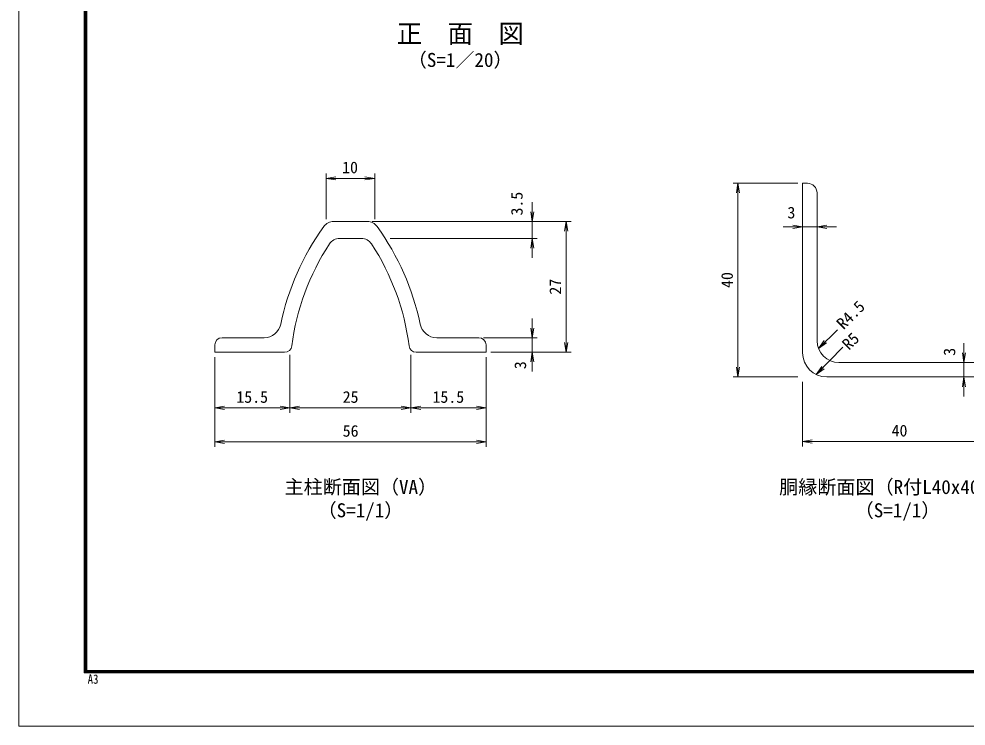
# Model space of a CAD drawing. Units: millimetres, scale not verified. Extents: x -4200 to 4200, y -2970 to 2970.
# Drawn here: x -4200 to -289, y -2970 to -49 of the extents above; entities that cross this region are included whole.
import ezdxf
from ezdxf.enums import TextEntityAlignment as Align

# ---------------------------------------------------------------- set-up
doc = ezdxf.new("R2010")
doc.units = ezdxf.units.MM
doc.header["$LTSCALE"] = 20
for name, color, linetype, lineweight in [('0-0_D-STR1', 1, 'Continuous', 18), ('0-2_D-STR-DIM', 7, 'Continuous', 9), ('0-7_0', 7, 'Continuous', 9), ('0-B_D-TTL', 7, 'Continuous', 9)]:
    doc.layers.add(name, color=color, linetype=linetype, lineweight=lineweight)
doc.layers.add('0-8_D-TTL-TXT', color=7, linetype='Continuous')
doc.styles.add('ＭＳ ゴシック', font='')
doc.styles.get('ＭＳ ゴシック').set_extended_font_data('MS Gothic')

# ---------------------------------------------------------------- blocks, each defined once
blk = doc.blocks.new('_Open')
at = {"layer": '0-7_0'}
blk.add_line((-20, 3.33), (0, 0), dxfattribs=at)
blk.add_lwpolyline([(-20, -3.33), (0, 0), (-20, 0)], dxfattribs=at)

msp = doc.modelspace()

# ---------------------------------------------------------------- linework, layer by layer
at = {"layer": '0-0_D-STR1'}
for p, q in [((-963.97, -1428.29), (-963.97, -728.29)), ((-943.97, -728.29), (-963.97, -728.29)), ((-903.97, -768.29), (-903.97, -1378.29)), ((-2900.72, -886.11), (-2761.2, -886.11)), ((-2876.01, -956.11), (-2785.91, -956.11)), ((-3187.3, -1366.11), (-3360.96, -1366.11)), ((-2474.61, -1366.11), (-2300.96, -1366.11)), ((-3390.96, -1396.11), (-3390.96, -1426.11)), ((-2270.96, -1396.11), (-2270.96, -1426.11)), ((-3102.72, -1426.11), (-3390.96, -1426.11)), ((-2559.2, -1426.11), (-2270.96, -1426.11)), ((-813.97, -1468.29), (-203.97, -1468.29))]:
    msp.add_line(p, q, dxfattribs=at)
msp.add_lwpolyline([(-863.97, -1528.29), (-163.97, -1528.29), (-163.97, -1508.29)], dxfattribs=at)
for centre, radius, start, end in [((-943.97, -768.29), 40, 0, 90), ((-2900.72, -936.11), 50, 90, 144.25644), ((-2761.2, -936.11), 50, 35.74356, 90), ((-2080.96, -1526.11), 1060, 144.25644, 168.25596), ((-3580.96, -1526.11), 1060, 11.74404, 35.74356), ((-2876.01, -1006.11), 50, 90, 146.81334), ((-2785.91, -1006.11), 50, 33.18666, 90), ((-2080.96, -1526.11), 1000, 146.81334, 172.74916), ((-3580.96, -1526.11), 1000, 7.25084, 33.18666), ((-3187.3, -1296.11), 70, 270, 348.25596), ((-2474.61, -1296.11), 70, 191.74404, 270), ((-3360.96, -1396.11), 30, 90, 180), ((-2300.96, -1396.11), 30, 0, 90), ((-3102.72, -1396.11), 30, 270, 352.74916), ((-2559.2, -1396.11), 30, 187.25084, 270), ((-813.97, -1378.29), 90, 180.00046, 270), ((-863.97, -1428.29), 100, 180.00043, 270)]:
    msp.add_arc(centre, radius, start, end, dxfattribs=at)
at = {"layer": '0-2_D-STR-DIM'}
for p, q in [((-2930.96, -876.3), (-2930.96, -687.89)), ((-2730.96, -876.3), (-2730.96, -687.89)), ((-2890.96, -707.89), (-2770.96, -707.89)), ((-983.97, -728.29), (-1250.64, -728.29)), ((-1230.64, -768.29), (-1230.64, -1488.29)), ((-2079.96, -846.11), (-2079.96, -806.11)), ((-2741.2, -886.11), (-2059.96, -886.11)), ((-2710.96, -886.11), (-1919.96, -886.11)), ((-2079.96, -886.11), (-2079.96, -956.11)), ((-1939.96, -1386.11), (-1939.96, -926.11)), ((-1003.97, -908.21), (-1043.97, -908.21)), ((-963.97, -908.21), (-903.97, -908.21)), ((-863.97, -908.21), (-823.97, -908.21)), ((-2667.26, -956.11), (-2059.96, -956.11)), ((-2079.96, -996.11), (-2079.96, -1036.11)), ((-2079.96, -1326.11), (-2079.96, -1286.11)), ((-2280.96, -1366.11), (-2059.96, -1366.11)), ((-2079.96, -1426.11), (-2079.96, -1366.11)), ((-819.44, -1332.98), (-896.5, -1409.32)), ((-797.93, -1405.7), (-906.56, -1516.67)), ((-297.3, -1428.29), (-297.3, -1388.29)), ((-3390.96, -1446.11), (-3390.96, -1676.04)), ((-3390.96, -1446.11), (-3390.96, -1816.04)), ((-3080.96, -1436.76), (-3080.96, -1676.04)), ((-3080.96, -1436.76), (-3080.96, -1676.04)), ((-2580.96, -1436.76), (-2580.96, -1676.04)), ((-2580.96, -1436.76), (-2580.96, -1676.04)), ((-2270.96, -1446.11), (-2270.96, -1676.04)), ((-2270.96, -1446.11), (-2270.96, -1816.04)), ((-2250.96, -1426.11), (-2059.96, -1426.11)), ((-2250.96, -1426.11), (-1919.96, -1426.11)), ((-2079.96, -1466.11), (-2079.96, -1506.11)), ((-297.3, -1468.29), (-297.3, -1528.29)), ((-983.97, -1528.29), (-1250.64, -1528.29)), ((-963.97, -1548.29), (-963.97, -1814.96)), ((-297.3, -1568.29), (-297.3, -1608.29)), ((-3350.96, -1656.04), (-3120.96, -1656.04)), ((-3040.96, -1656.04), (-2620.96, -1656.04)), ((-2540.96, -1656.04), (-2310.96, -1656.04)), ((-3350.96, -1796.04), (-2310.96, -1796.04)), ((-923.97, -1794.96), (-203.97, -1794.96))]:
    msp.add_line(p, q, dxfattribs=at)
at = {"layer": '0-B_D-TTL', "color": 2, "lineweight": 18}
msp.add_lwpolyline([(-4200, 2970), (4200, 2970), (4200, -2970), (-4200, -2970)], close=True, dxfattribs=at)
at = {"layer": '0-B_D-TTL'}
for points in [[(-3930, 2750), (3930, 2750), (3930, -2750), (-3930, -2750)], [(-3927.5, 2747.5), (3927.5, 2747.5), (3927.5, -2747.5), (-3927.5, -2747.5)], [(-3925, 2745), (3925, 2745), (3925, -2745), (-3925, -2745)], [(-3922.5, 2742.5), (3922.5, 2742.5), (3922.5, -2742.5), (-3922.5, -2742.5)], [(-3920, 2740), (3920, 2740), (3920, -2740), (-3920, -2740)]]:
    msp.add_lwpolyline(points, close=True, dxfattribs=at)

# ---------------------------------------------------------------- block references
at = {"layer": '0-2_D-STR-DIM', "xscale": 2, "yscale": 2}
for p, rotation in [((-2930.96, -707.89), 180), ((-1230.64, -728.29), 90), ((-2079.96, -886.11), 270), ((-1939.96, -886.11), 90), ((-903.97, -908.21), 180), ((-2079.96, -956.11), 90), ((-2079.96, -1366.11), 270), ((-1939.96, -1426.11), 270), ((-897.92, -1410.73), 224.73463), ((-2079.96, -1426.11), 90), ((-297.3, -1468.29), 270), ((-907.96, -1518.1), 225.61009), ((-1230.64, -1528.29), 270), ((-297.3, -1528.29), 90), ((-3390.96, -1656.04), 180), ((-3080.96, -1656.04), 180), ((-2580.96, -1656.04), 180), ((-3390.96, -1796.04), 180), ((-963.97, -1794.96), 180)]:
    msp.add_blockref('_Open', p, dxfattribs=dict(at, rotation=rotation))
for p in [(-2730.96, -707.89), (-963.97, -908.21), (-3080.96, -1656.04), (-2580.96, -1656.04), (-2270.96, -1656.04), (-2270.96, -1796.04)]:
    msp.add_blockref('_Open', p, dxfattribs=at)

# ---------------------------------------------------------------- texts
at = {"layer": '0-2_D-STR-DIM', "style": 'ＭＳ ゴシック'}
for s, p in [('10', (-2865.36, -701.14)), ('3', (-1026.43, -887.71)), ('15.5', (-3302.21, -1649.29)), ('25', (-2863.06, -1649.29)), ('15.5', (-2492.21, -1649.29)), ('56', (-2863.06, -1789.29)), ('40', (-596.22, -1788.22))]:
    msp.add_text(s, height=48.09, dxfattribs=at).set_placement(p, align=Align.BOTTOM_LEFT)
for s, rotation, p in [('3.5', 90, (-2105.42, -861.38)), ('27', 90, (-1946.7, -1187.96)), ('40', 90, (-1237.39, -1160.54)), ('R4.5', 45, (-784.49, -1345.03)), ('R5', 45, (-761.49, -1430.45)), ('3', 90, (-318.9, -1440.56)), ('3', 90, (-2091.14, -1495.95))]:
    msp.add_text(s, height=48.09, rotation=rotation, dxfattribs=at).set_placement(p, align=Align.BOTTOM_LEFT)
at = {"layer": '0-8_D-TTL-TXT', "style": 'ＭＳ ゴシック'}
for s, height, p in [('正\u3000面\u3000図', 76.98, (-2639.87, -171.8)), ('（S=1／20）', 57.77, (-2594.39, -265)), ('主柱断面図（VA）', 57.77, (-3103.21, -2028.54)), ('胴縁断面図（R付L40x40x3）', 57.77, (-1060.62, -2028.85)), ('（S=1/1）', 57.77, (-2966.77, -2125.03)), ('（S=1/1）', 57.77, (-748.74, -2125.03))]:
    msp.add_text(s, height=height, dxfattribs=at).set_placement(p, align=Align.BOTTOM_LEFT)
at = {"layer": '0-B_D-TTL', "style": 'ＭＳ ゴシック', "width": 0.85}
msp.add_text('A3', height=38.42, dxfattribs=at).set_placement((-3916.09, -2806.81), align=Align.BOTTOM_LEFT)

doc.saveas('drawing.dxf')
